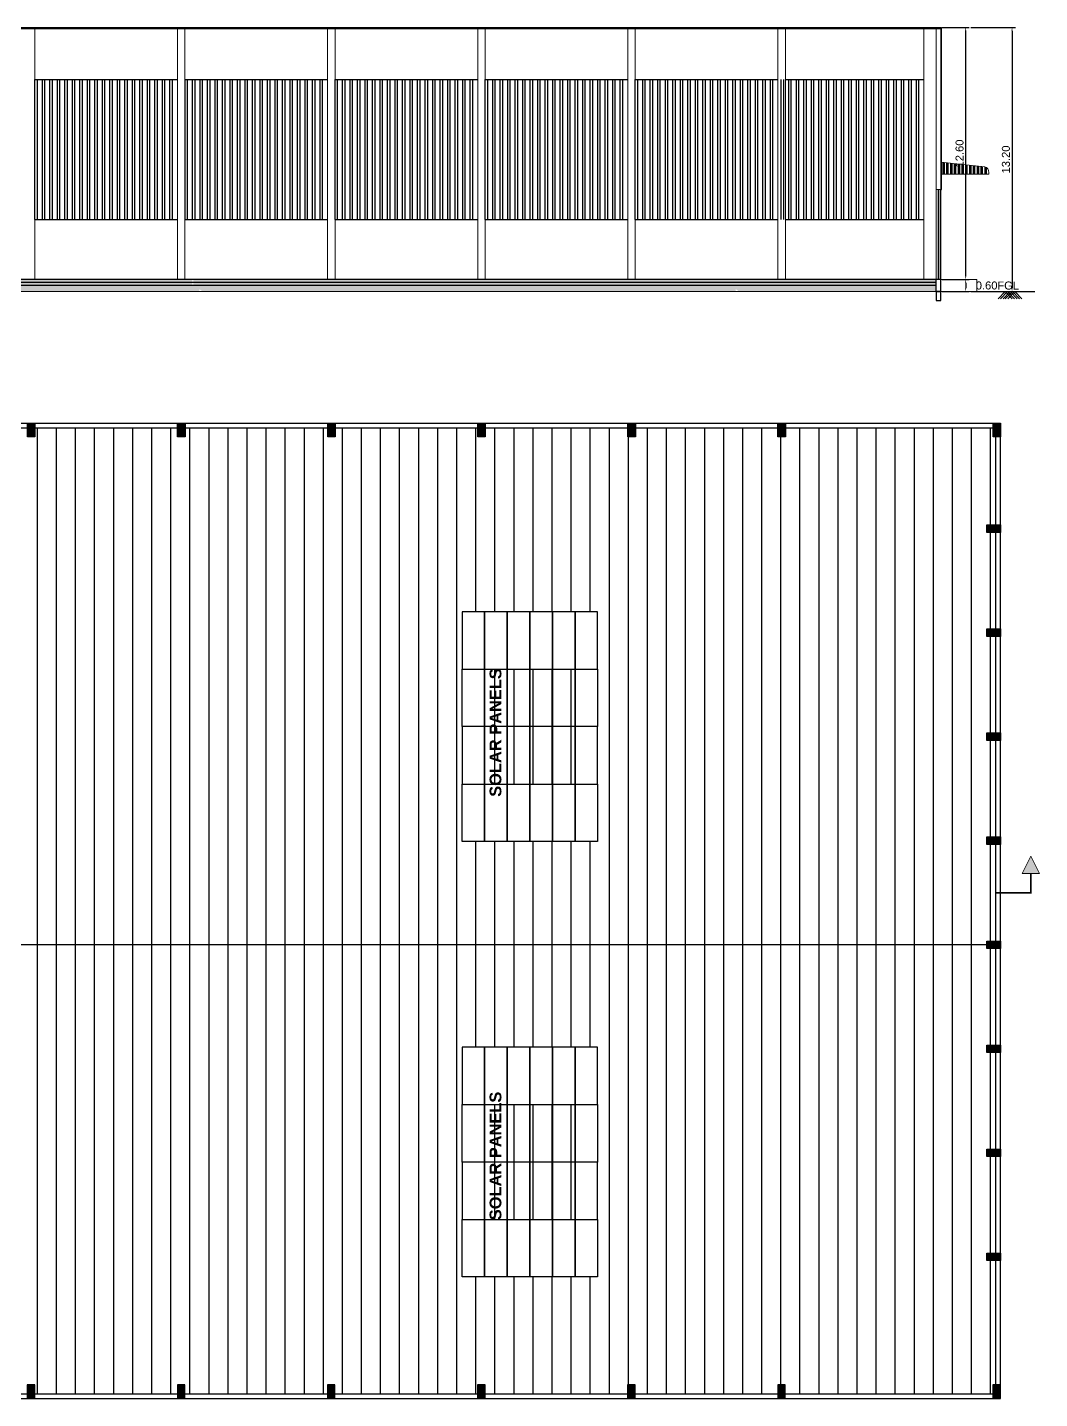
# Model space of a CAD drawing. Header units: metres. Extents: x 6804 to 7881, y 412 to 705.
# Drawn here: x 7428 to 7478.6, y 520.4 to 589 of the extents above; entities that cross this region are included whole.
import ezdxf

# ---------------------------------------------------------------- set-up
doc = ezdxf.new("R2010")
doc.units = ezdxf.units.M
doc.header["$LTSCALE"] = 5
doc.header["$PDSIZE"] = -1
doc.linetypes.add('CONTINOUS', pattern=[0])
doc.linetypes.add('HIDDEN', pattern=[0.375, 0.25, -0.125])
doc.layers.get('0').update_dxf_attribs({"color": 8, "linetype": 'CONTINUOUS'})
doc.layers.get('DEFPOINTS').update_dxf_attribs({"color": 8, "linetype": 'CONTINUOUS'})
for name, color, linetype in [('_CourtYard(OTS)', 8, 'CONTINUOUS'), ('BLK_1_FLR_0_REGULAR_ROOM_1', 4, 'CONTINUOUS'), ('BLK_1_HT_OF_BLDG', 5, 'CONTINUOUS'), ('BLK_1_PLINTH_HEIGHT', 7, 'CONTINUOUS'), ('col', 8, 'CONTINUOUS'), ('DIM', 8, 'CONTINUOUS'), ('HATCH', 8, 'CONTINUOUS'), ('JSC-C-Partion Wall', 8, 'CONTINUOUS'), ('JSC-H-Dimension', 8, 'CONTINUOUS'), ('Steel', 1, 'CONTINUOUS'), ('TEXT NOTES', 200, 'CONTINUOUS'), ('WAL', 1, 'CONTINUOUS'), ('WALL', 3, 'CONTINUOUS')]:
    doc.layers.add(name, color=color, linetype=linetype)
for name, color, linetype, lineweight in [('C_ARCH_TEXT', 7, 'CONTINUOUS', 5), ('JSC-F-Hatch', 8, 'CONTINUOUS', 13), ('SLAB', 10, 'CONTINUOUS', 20), ('THIN LINES', 117, 'CONTINUOUS', 5)]:
    doc.layers.add(name, color=color, linetype=linetype, lineweight=lineweight)
doc.styles.add('1', font='arial.ttf')
doc.styles.add('KK', font='arial.ttf')
doc.styles.add('TITLE', font='arialbd.ttf')
doc.dimstyles.get("Standard").update_dxf_attribs({"dimtxt": 0.4, "dimasz": 0.18, "dimexe": 0.18, "dimexo": 0.0625, "dimgap": 0.1, "dimtad": 1, "dimtoh": 1, "dimzin": 0, "dimdsep": 46, "dimtxsty": '1', "dimcen": 0.09, "dimadec": 0, "dimazin": 0, "dimtfac": 1, "dimtofl": 0, "dimtmove": 2, "dimatfit": 3, "dimfxl": 0, "dimtolj": 1, "dimtzin": 0, "dimarcsym": 0})

# ---------------------------------------------------------------- blocks, each defined once
blk = doc.blocks.new('MFC1')
at = {"color": 252}
for p, q in [((-24, 60), (-96, 60)), ((-60, 96), (-60, 24)), ((96, 60), (24, 60)), ((60, 96), (60, 24)), ((-24, -60), (-96, -60)), ((-60, -24), (-60, -96)), ((96, -60), (24, -60)), ((60, -24), (60, -96))]:
    blk.add_line(p, q, dxfattribs=at)
at = {"color": 1}
for p, q in [((-3, 0), (3, 0)), ((0, -6.2), (0, 6.2))]:
    blk.add_line(p, q, dxfattribs=at)
blk.add_lwpolyline([(-137.5, 175), (137.5, 175), (137.5, -175), (-137.5, -175)], close=True)
for centre in [(-60, 60), (60, 60), (-60, -60), (60, -60)]:
    blk.add_circle(centre, 18)
at = {"layer": 'Steel'}
for points in [[(-112.5, 150), (-112.5, 162), (112.5, 162), (112.5, 150), (-112.5, 150)], [(-112.5, 150), (-112.5, 162), (112.5, 162), (112.5, 150), (-112.5, 150)], [(-112.5, 150), (-112.5, 162), (112.5, 162), (112.5, 150), (-112.5, 150)], [(-112.5, 150), (-112.5, 162), (112.5, 162), (112.5, 150), (-112.5, 150)], [(-112.5, 150), (-112.5, 162), (112.5, 162), (112.5, 150), (-112.5, 150)], [(-112.5, 150), (-112.5, 162), (112.5, 162), (112.5, 150), (-112.5, 150)], [(-112.5, 150), (-112.5, 162), (112.5, 162), (112.5, 150), (-112.5, 150)], [(-112.5, 150), (-112.5, 162), (112.5, 162), (112.5, 150), (-112.5, 150)], [(-112.5, 150), (-112.5, 162), (112.5, 162), (112.5, 150), (-112.5, 150)], [(-112.5, 150), (-112.5, 162), (112.5, 162), (112.5, 150), (-112.5, 150)], [(-112.5, 150), (-112.5, 162), (112.5, 162), (112.5, 150), (-112.5, 150)], [(-112.5, 150), (-112.5, 162), (112.5, 162), (112.5, 150), (-112.5, 150)], [(-112.5, 150), (-112.5, 162), (112.5, 162), (112.5, 150), (-112.5, 150)], [(-112.5, 150), (-112.5, 162), (112.5, 162), (112.5, 150), (-112.5, 150)], [(-112.5, 150), (-112.5, 162), (112.5, 162), (112.5, 150), (-112.5, 150)], [(-112.5, 150), (-112.5, 162), (112.5, 162), (112.5, 150), (-112.5, 150)], [(-112.5, 150), (-112.5, 162), (112.5, 162), (112.5, 150), (-112.5, 150)], [(-112.5, 150), (-112.5, 162), (112.5, 162), (112.5, 150), (-112.5, 150)], [(-112.5, 150), (-112.5, 162), (112.5, 162), (112.5, 150), (-112.5, 150)], [(-112.5, 150), (-112.5, 162), (112.5, 162), (112.5, 150), (-112.5, 150)], [(-112.5, 150), (-112.5, 162), (112.5, 162), (112.5, 150), (-112.5, 150)], [(-112.5, 150), (-112.5, 162), (112.5, 162), (112.5, 150), (-112.5, 150)], [(-3, 150), (3, 150), (3, -150), (-3, -150), (-3, 150)], [(-3, 150), (3, 150), (3, -150), (-3, -150), (-3, 150)], [(-3, 150), (3, 150), (3, -150), (-3, -150), (-3, 150)], [(-3, 150), (3, 150), (3, -150), (-3, -150), (-3, 150)], [(-3, 150), (3, 150), (3, -150), (-3, -150), (-3, 150)], [(-3, 150), (3, 150), (3, -150), (-3, -150), (-3, 150)], [(-3, 150), (3, 150), (3, -150), (-3, -150), (-3, 150)], [(-3, 150), (3, 150), (3, -150), (-3, -150), (-3, 150)], [(-3, 150), (3, 150), (3, -150), (-3, -150), (-3, 150)], [(-3, 150), (3, 150), (3, -150), (-3, -150), (-3, 150)], [(-3, 150), (3, 150), (3, -150), (-3, -150), (-3, 150)], [(-3, 150), (3, 150), (3, -150), (-3, -150), (-3, 150)], [(-3, 150), (3, 150), (3, -150), (-3, -150), (-3, 150)], [(-3, 150), (3, 150), (3, -150), (-3, -150), (-3, 150)], [(-3, 150), (3, 150), (3, -150), (-3, -150), (-3, 150)], [(-3, 150), (3, 150), (3, -150), (-3, -150), (-3, 150)], [(-3, 150), (3, 150), (3, -150), (-3, -150), (-3, 150)], [(-3, 150), (3, 150), (3, -150), (-3, -150), (-3, 150)], [(-3, 150), (3, 150), (3, -150), (-3, -150), (-3, 150)], [(-3, 150), (3, 150), (3, -150), (-3, -150), (-3, 150)], [(-3, 150), (3, 150), (3, -150), (-3, -150), (-3, 150)], [(-3, 150), (3, 150), (3, -150), (-3, -150), (-3, 150)], [(-112.5, -150), (-112.5, -162), (112.5, -162), (112.5, -150), (-112.5, -150)], [(-112.5, -150), (-112.5, -162), (112.5, -162), (112.5, -150), (-112.5, -150)], [(-112.5, -150), (-112.5, -162), (112.5, -162), (112.5, -150), (-112.5, -150)], [(-112.5, -150), (-112.5, -162), (112.5, -162), (112.5, -150), (-112.5, -150)], [(-112.5, -150), (-112.5, -162), (112.5, -162), (112.5, -150), (-112.5, -150)], [(-112.5, -150), (-112.5, -162), (112.5, -162), (112.5, -150), (-112.5, -150)], [(-112.5, -150), (-112.5, -162), (112.5, -162), (112.5, -150), (-112.5, -150)], [(-112.5, -150), (-112.5, -162), (112.5, -162), (112.5, -150), (-112.5, -150)], [(-112.5, -150), (-112.5, -162), (112.5, -162), (112.5, -150), (-112.5, -150)], [(-112.5, -150), (-112.5, -162), (112.5, -162), (112.5, -150), (-112.5, -150)], [(-112.5, -150), (-112.5, -162), (112.5, -162), (112.5, -150), (-112.5, -150)], [(-112.5, -150), (-112.5, -162), (112.5, -162), (112.5, -150), (-112.5, -150)], [(-112.5, -150), (-112.5, -162), (112.5, -162), (112.5, -150), (-112.5, -150)], [(-112.5, -150), (-112.5, -162), (112.5, -162), (112.5, -150), (-112.5, -150)], [(-112.5, -150), (-112.5, -162), (112.5, -162), (112.5, -150), (-112.5, -150)], [(-112.5, -150), (-112.5, -162), (112.5, -162), (112.5, -150), (-112.5, -150)], [(-112.5, -150), (-112.5, -162), (112.5, -162), (112.5, -150), (-112.5, -150)], [(-112.5, -150), (-112.5, -162), (112.5, -162), (112.5, -150), (-112.5, -150)], [(-112.5, -150), (-112.5, -162), (112.5, -162), (112.5, -150), (-112.5, -150)], [(-112.5, -150), (-112.5, -162), (112.5, -162), (112.5, -150), (-112.5, -150)], [(-112.5, -150), (-112.5, -162), (112.5, -162), (112.5, -150), (-112.5, -150)], [(-112.5, -150), (-112.5, -162), (112.5, -162), (112.5, -150), (-112.5, -150)]]:
    blk.add_lwpolyline(points, dxfattribs=at)
blk = doc.blocks.new('wsdefsegr')
at = {"layer": 'HATCH'}
h = blk.add_hatch(color=256, dxfattribs=at)
h.dxf.hatch_style = 1
h.paths.add_polyline_path([(9068, -5301), (9443, -5301), (9443, -4621), (9068, -4621)])
at = {"layer": 'col', "color": 5}
blk.add_lwpolyline([(9068, -4621), (9443, -4621), (9443, -5301), (9068, -5301)], close=True, dxfattribs=at)
blk.add_blockref('MFC1', (9255, -5036))
blk = doc.blocks.new('viewA')
blk.add_hatch(color=256).paths.add_polyline_path([(5.5, 2.5), (5.5, -2.5), (10.5, 0)])
at = {"const_width": 0.5}
blk.add_lwpolyline([(5.5, 0), (0, 0), (0, -10)], dxfattribs=at)
blk.add_lwpolyline([(5.5, 2.5), (10.5, 0), (5.5, -2.5)], close=True)
blk = doc.blocks.new('*D109')
at = {"layer": 'BLK_1_PLINTH_HEIGHT', "color": 0, "lineweight": -2, "ltscale": 400}
for p, q in [((7473.753, 576.378), (7475.107, 576.378)), ((7473.753, 575.778), (7475.107, 575.778)), ((7474.927, 576.198), (7474.927, 575.958))]:
    blk.add_line(p, q, dxfattribs=at)
at = {"layer": 'BLK_1_PLINTH_HEIGHT', "color": 0, "ltscale": 400}
for points in [[(7474.897, 576.198), (7474.957, 576.198), (7474.927, 576.378)], [(7474.897, 575.958), (7474.957, 575.958), (7474.927, 575.778)]]:
    blk.add_solid(points, dxfattribs=at)
at = {"layer": 'DEFPOINTS', "color": 0, "ltscale": 400}
for p in [(7473.69, 576.378), (7473.69, 575.778), (7474.927, 575.778)]:
    blk.add_point(p, dxfattribs=at)
at = {"layer": 'BLK_1_PLINTH_HEIGHT', "color": 0, "ltscale": 400, "insert": (7475.974, 576.078), "char_height": 0.4, "attachment_point": 5, "style": '1'}
blk.add_mtext('\\A1;0.60', dxfattribs=at)
blk = doc.blocks.new('*D110')
at = {"layer": 'BLK_1_HT_OF_BLDG', "color": 0, "lineweight": -2}
for p, q in [((7475.192, 588.978), (7477.423, 588.978)), ((7477.243, 588.798), (7477.243, 575.958)), ((7475.187, 575.778), (7477.423, 575.778))]:
    blk.add_line(p, q, dxfattribs=at)
at = {"layer": 'BLK_1_HT_OF_BLDG', "color": 0}
for points in [[(7477.213, 588.798), (7477.273, 588.798), (7477.243, 588.978)], [(7477.213, 575.958), (7477.273, 575.958), (7477.243, 575.778)]]:
    blk.add_solid(points, dxfattribs=at)
at = {"layer": 'DEFPOINTS', "color": 0}
for p in [(7475.13, 588.978), (7475.125, 575.778), (7477.243, 575.778)]:
    blk.add_point(p, dxfattribs=at)
at = {"layer": 'BLK_1_HT_OF_BLDG', "color": 0, "insert": (7476.938, 582.378), "char_height": 0.4, "attachment_point": 5, "rotation": 90, "style": '1'}
blk.add_mtext('\\A1;13.20', dxfattribs=at)
blk = doc.blocks.new('A$C6A8C6AF3')
at = {"layer": 'JSC-H-Dimension', "linetype": 'ByBlock'}
for p, q in [((-131, -80), (-53, 0)), ((-105, -80), (-27, 0)), ((-78, -80), (0, 0)), ((24, -80), (-54, 0)), ((-50, -80), (28, 0)), ((53, -80), (-26, 0)), ((-23, -80), (55, 0)), ((78, -80), (0, 0)), ((107, -80), (28, 0)), ((134, -80), (55, 0))]:
    blk.add_line(p, q, dxfattribs=at)
blk = doc.blocks.new('*D111')
at = {"layer": 'BLK_1_FLR_0_REGULAR_ROOM_1', "color": 0, "lineweight": -2}
for p, q in [((7473.753, 588.978), (7475.107, 588.978)), ((7474.927, 576.558), (7474.927, 588.798)), ((7473.753, 576.378), (7475.107, 576.378))]:
    blk.add_line(p, q, dxfattribs=at)
at = {"layer": 'BLK_1_FLR_0_REGULAR_ROOM_1', "color": 0}
for points in [[(7474.897, 588.798), (7474.957, 588.798), (7474.927, 588.978)], [(7474.897, 576.558), (7474.957, 576.558), (7474.927, 576.378)]]:
    blk.add_solid(points, dxfattribs=at)
at = {"layer": 'DEFPOINTS', "color": 0}
for p in [(7473.69, 588.978), (7474.927, 588.978), (7473.69, 576.378)]:
    blk.add_point(p, dxfattribs=at)
at = {"layer": 'BLK_1_FLR_0_REGULAR_ROOM_1', "color": 0, "insert": (7474.623, 582.678), "char_height": 0.4, "attachment_point": 5, "rotation": 90, "style": '1'}
blk.add_mtext('\\A1;12.60', dxfattribs=at)

msp = doc.modelspace()

# ---------------------------------------------------------------- hatches: boundary and pattern name
at = {"layer": 'HATCH'}
h = msp.add_hatch(dxfattribs=at)
h.set_pattern_fill('ANSI32', color=256, angle=45)
h.set_pattern_definition([(90, (7405.92004, 579.37797), (-0.375, 0), []), (90, (7406.04504, 579.50297), (-0.375, 0), [])])
h.paths.add_polyline_path([(7428.42, 579.378), (7428.42, 586.378), (7435.545, 586.378), (7435.545, 579.378)])
h = msp.add_hatch(dxfattribs=at)
h.set_pattern_fill('ANSI32', color=256, angle=45)
h.set_pattern_definition([(90, (7413.42004, 579.37797), (-0.375, 0), []), (90, (7413.54504, 579.50297), (-0.375, 0), [])])
h.paths.add_polyline_path([(7435.92, 579.378), (7435.92, 586.378), (7443.045, 586.378), (7443.045, 579.378)])
h = msp.add_hatch(dxfattribs=at)
h.set_pattern_fill('ANSI32', color=256, angle=45)
h.set_pattern_definition([(90, (7420.92004, 579.37797), (-0.375, 0), []), (90, (7421.04504, 579.50297), (-0.375, 0), [])])
h.paths.add_polyline_path([(7443.42, 579.378), (7443.42, 586.378), (7450.545, 586.378), (7450.545, 579.378)])
h = msp.add_hatch(dxfattribs=at)
h.set_pattern_fill('ANSI32', color=256, angle=45)
h.set_pattern_definition([(90, (7428.42004, 579.37797), (-0.375, 0), []), (90, (7428.54504, 579.50297), (-0.375, 0), [])])
h.paths.add_polyline_path([(7450.92, 579.378), (7450.92, 586.378), (7458.045, 586.378), (7458.045, 579.378)])
h = msp.add_hatch(dxfattribs=at)
h.set_pattern_fill('ANSI32', color=256, angle=45)
h.set_pattern_definition([(90, (7435.92004, 579.37797), (-0.375, 0), []), (90, (7436.04504, 579.50297), (-0.375, 0), [])])
h.paths.add_polyline_path([(7458.42, 579.378), (7458.42, 586.378), (7465.545, 586.378), (7465.545, 579.378)])
h = msp.add_hatch(dxfattribs=at)
h.set_pattern_fill('ANSI32', color=256, angle=45)
h.set_pattern_definition([(90, (7443.2155, 579.37797), (-0.375, 0), []), (90, (7443.3405, 579.50297), (-0.375, 0), [])])
h.paths.add_polyline_path([(7465.715, 579.378), (7465.715, 586.378), (7472.84, 586.378), (7472.84, 579.378)])
h = msp.add_hatch(dxfattribs=at)
h.set_pattern_fill('ANSI32', color=256, scale=0.02, angle=45)
h.set_pattern_definition([(90, (5504.412, 3708.13706), (-0.1905, 1e-16), []), (90, (5504.4755, 3708.20056), (-0.1905, 1e-16), [])])
h.paths.add_polyline_path([(7475.501, 581.646), (7476.081, 581.646), (7476.081, 581.734, 0.318708), (7475.88, 582.017), (7473.696, 582.24), (7473.711, 581.646)])
at = {"layer": 'HATCH', "ltscale": 2}
h = msp.add_hatch(dxfattribs=at)
h.set_pattern_fill('AR-CONC', color=256, scale=0.008)
h.set_pattern_definition([(50, (704.5354, 578.3789), (1.45747735, -0.12751268), [0.1524, -1.6764]), (355, (704.5354, 578.3789), (-0.28194737, 1.52845476), [0.12192, -1.34112467]), (100.451445, (704.6568, 578.3682), (1.17552998, 1.40094202), [0.12952007, -1.42472196]), (46.1842, (704.5354, 578.7853), (2.16863233, -0.3363386), [0.2286, -2.5146]), (96.635558, (704.7161, 578.7572), (1.8992331, 1.979409), [0.1942802, -2.1370849]), (351.18415, (704.5354, 578.7853), (1.8992331, 1.979409), [0.1828797, -2.01167786]), (21, (704.7386, 578.6837), (1.21291513, -0.81812159), [0.1524, -1.6764]), (326, (704.7386, 578.6837), (0.49441623, 1.47350373), [0.12192, -1.34112]), (71.451445, (704.8397, 578.6155), (1.70733135, 0.65538215), [0.12952007, -1.4247195]), (37.5, (704.5354, 578.37887), (0.024708826, 0.67644031), [0, -1.324864, 0, -1.36144, 0, -1.3462]), (7.5, (704.5354, 578.3789), (0.5345573, 0.8014446), [0, -0.776224, 0, -1.294384, 0, -0.51308]), (327.5, (704.08226, 578.37887), (1.08472476, -0.04582995), [0, -0.508, 0, -1.58496, 0, -2.10312]), (317.5, (703.8791, 578.3789), (1.18503345, 0.20341193), [0, -0.6604, 0, -1.052576, 0, -1.49352])])
h.paths.add_polyline_path([(7436.292, 576.378), (7384.612, 576.378), (7384.612, 576.228), (7436.292, 576.228)])
h = msp.add_hatch(dxfattribs=at)
h.set_pattern_fill('AR-CONC', color=256, scale=0.008)
h.set_pattern_definition([(50, (756.2664, 578.3789), (1.45747735, -0.12751268), [0.1524, -1.6764]), (355, (756.2664, 578.3789), (-0.28194737, 1.52845476), [0.12192, -1.34112467]), (100.451445, (756.3879, 578.3682), (1.17552998, 1.40094202), [0.12952007, -1.42472196]), (46.1842, (756.2664, 578.7853), (2.16863233, -0.3363386), [0.2286, -2.5146]), (96.635558, (756.4471, 578.7572), (1.8992331, 1.979409), [0.1942802, -2.1370849]), (351.18415, (756.2664, 578.7853), (1.8992331, 1.979409), [0.1828797, -2.01167786]), (21, (756.4696, 578.6837), (1.21291513, -0.81812159), [0.1524, -1.6764]), (326, (756.4696, 578.6837), (0.49441623, 1.47350373), [0.12192, -1.34112]), (71.451445, (756.5707, 578.6155), (1.70733135, 0.65538215), [0.12952007, -1.4247195]), (37.5, (756.2664, 578.37887), (0.024708826, 0.67644031), [0, -1.324864, 0, -1.36144, 0, -1.3462]), (7.5, (756.2664, 578.3789), (0.5345573, 0.8014446), [0, -0.776224, 0, -1.294384, 0, -0.51308]), (327.5, (755.81327, 578.37887), (1.08472476, -0.04582995), [0, -0.508, 0, -1.58496, 0, -2.10312]), (317.5, (755.6101, 578.3789), (1.18503345, 0.20341193), [0, -0.6604, 0, -1.052576, 0, -1.49352])])
h.paths.add_polyline_path([(7473.46, 576.228), (7473.46, 576.378), (7436.343, 576.378), (7436.343, 576.228)])
at = {"layer": 'HATCH'}
h = msp.add_hatch(dxfattribs=at)
h.set_pattern_fill('EARTH', color=256, scale=0.03, angle=49)
h.set_pattern_definition([(49, (7410.12268, 575.77797), (-0.0187929, 0.2687514), [0.1905, -0.1905]), (49, (7410.06876, 575.82484), (-0.0187929, 0.2687514), [0.1905, -0.1905]), (49, (7410.01485, 575.8717), (-0.0187929, 0.2687514), [0.1905, -0.1905]), (139, (7410.0125, 575.9053), (-0.2687514, -0.0187929), [0.1905, -0.1905]), (139, (7410.05936, 575.95921), (-0.2687514, -0.0187929), [0.1905, -0.1905]), (139, (7410.10623, 576.01313), (-0.2687514, -0.0187929), [0.1905, -0.1905])])
h.paths.add_polyline_path([(7385.124, 575.778), (7411.756, 575.778), (7411.756, 575.896), (7411.929, 575.778), (7428.73, 575.778), (7428.73, 576.078), (7377.05, 576.078), (7377.05, 575.778), (7384.95, 575.778), (7384.95, 575.896)])
at = {"layer": 'HATCH', "ltscale": 2}
h = msp.add_hatch(dxfattribs=at)
h.set_pattern_fill('AR-CONC', color=256, scale=0.008)
h.set_pattern_definition([(50, (704.5354, 578.2289), (1.45747735, -0.12751268), [0.1524, -1.6764]), (355, (704.5354, 578.2289), (-0.28194737, 1.52845476), [0.12192, -1.34112467]), (100.451445, (704.6568, 578.2182), (1.17552998, 1.40094202), [0.12952007, -1.42472196]), (46.1842, (704.5354, 578.6353), (2.16863233, -0.3363386), [0.2286, -2.5146]), (96.635558, (704.7161, 578.6072), (1.8992331, 1.979409), [0.1942802, -2.1370849]), (351.18415, (704.5354, 578.6353), (1.8992331, 1.979409), [0.1828797, -2.01167786]), (21, (704.7386, 578.5337), (1.21291513, -0.81812159), [0.1524, -1.6764]), (326, (704.7386, 578.5337), (0.49441623, 1.47350373), [0.12192, -1.34112]), (71.451445, (704.8397, 578.4655), (1.70733135, 0.65538215), [0.12952007, -1.4247195]), (37.5, (704.5354, 578.22887), (0.024708826, 0.67644031), [0, -1.324864, 0, -1.36144, 0, -1.3462]), (7.5, (704.5354, 578.2289), (0.5345573, 0.8014446), [0, -0.776224, 0, -1.294384, 0, -0.51308]), (327.5, (704.08226, 578.22887), (1.08472476, -0.04582995), [0, -0.508, 0, -1.58496, 0, -2.10312]), (317.5, (703.8791, 578.2289), (1.18503345, 0.20341193), [0, -0.6604, 0, -1.052576, 0, -1.49352])])
h.paths.add_polyline_path([(7436.292, 576.228), (7384.612, 576.228), (7384.612, 576.078), (7436.292, 576.078)])
at = {"layer": 'HATCH'}
h = msp.add_hatch(dxfattribs=at)
h.set_pattern_fill('EARTH', color=256, scale=0.03, angle=49)
h.set_pattern_definition([(49, (7461.80335, 575.77797), (-0.0187929, 0.2687514), [0.1905, -0.1905]), (49, (7461.74944, 575.82484), (-0.0187929, 0.2687514), [0.1905, -0.1905]), (49, (7461.69552, 575.8717), (-0.0187929, 0.2687514), [0.1905, -0.1905]), (139, (7461.69317, 575.9053), (-0.2687514, -0.0187929), [0.1905, -0.1905]), (139, (7461.74004, 575.95921), (-0.2687514, -0.0187929), [0.1905, -0.1905]), (139, (7461.7869, 576.01313), (-0.2687514, -0.0187929), [0.1905, -0.1905])])
h.paths.add_polyline_path([(7436.804, 575.778), (7463.437, 575.778), (7463.437, 575.896), (7463.61, 575.778), (7473.46, 575.778), (7473.46, 576.078), (7428.731, 576.078), (7428.731, 575.778), (7436.631, 575.778), (7436.631, 575.896)])
at = {"layer": 'HATCH', "ltscale": 2}
h = msp.add_hatch(dxfattribs=at)
h.set_pattern_fill('AR-CONC', color=256, scale=0.008)
h.set_pattern_definition([(50, (756.2664, 578.2289), (1.45747735, -0.12751268), [0.1524, -1.6764]), (355, (756.2664, 578.2289), (-0.28194737, 1.52845476), [0.12192, -1.34112467]), (100.451445, (756.3879, 578.2182), (1.17552998, 1.40094202), [0.12952007, -1.42472196]), (46.1842, (756.2664, 578.6353), (2.16863233, -0.3363386), [0.2286, -2.5146]), (96.635558, (756.4471, 578.6072), (1.8992331, 1.979409), [0.1942802, -2.1370849]), (351.18415, (756.2664, 578.6353), (1.8992331, 1.979409), [0.1828797, -2.01167786]), (21, (756.4696, 578.5337), (1.21291513, -0.81812159), [0.1524, -1.6764]), (326, (756.4696, 578.5337), (0.49441623, 1.47350373), [0.12192, -1.34112]), (71.451445, (756.5707, 578.4655), (1.70733135, 0.65538215), [0.12952007, -1.4247195]), (37.5, (756.2664, 578.22887), (0.024708826, 0.67644031), [0, -1.324864, 0, -1.36144, 0, -1.3462]), (7.5, (756.2664, 578.2289), (0.5345573, 0.8014446), [0, -0.776224, 0, -1.294384, 0, -0.51308]), (327.5, (755.81327, 578.22887), (1.08472476, -0.04582995), [0, -0.508, 0, -1.58496, 0, -2.10312]), (317.5, (755.6101, 578.2289), (1.18503345, 0.20341193), [0, -0.6604, 0, -1.052576, 0, -1.49352])])
h.paths.add_polyline_path([(7473.46, 576.078), (7473.46, 576.228), (7436.343, 576.228), (7436.343, 576.078)])
at = {"layer": 'HATCH', "linetype": 'CONTINOUS', "ltscale": 2}
h = msp.add_hatch(dxfattribs=at)
h.set_pattern_fill('LINE', color=256, scale=0.3, angle=90, style=0)
h.paths.add_polyline_path([(7353.049, 568.518), (7353.049, 568.968), (7345.924, 568.968), (7345.924, 568.518), (7345.549, 568.518), (7345.549, 568.968), (7338.424, 568.968), (7338.424, 568.518), (7338.049, 568.518), (7338.049, 568.968), (7330.924, 568.968), (7330.924, 568.518), (7330.549, 568.518), (7330.549, 568.968), (7323.424, 568.968), (7323.424, 568.518), (7323.049, 568.518), (7323.049, 568.968), (7316.96, 568.968), (7315.924, 568.968), (7315.924, 568.518), (7315.549, 568.518), (7315.549, 568.968), (7308.424, 568.968), (7308.424, 568.518), (7308.049, 568.518), (7308.049, 568.968), (7300.924, 568.968), (7300.924, 568.518), (7300.549, 568.518), (7300.549, 568.968), (7293.424, 568.968), (7293.424, 568.518), (7293.049, 568.518), (7293.049, 568.968), (7285.426, 568.968), (7285.426, 568.518), (7285.354, 568.518), (7285.354, 543.468), (7285.415, 543.468), (7285.415, 543.15), (7475.987, 543.15), (7475.987, 543.317), (7476.437, 543.317), (7476.437, 548.142), (7475.987, 548.142), (7475.987, 548.517), (7476.437, 548.517), (7476.437, 553.342), (7475.987, 553.342), (7475.987, 553.717), (7476.437, 553.717), (7476.437, 558.265), (7476.437, 558.542), (7475.987, 558.542), (7475.987, 558.917), (7476.437, 558.917), (7476.437, 563.742), (7475.987, 563.742), (7475.987, 564.117), (7476.437, 564.117), (7476.437, 568.517), (7476.299, 568.517), (7476.299, 568.967), (7465.924, 568.967), (7465.924, 568.518), (7465.549, 568.518), (7465.549, 568.967), (7458.424, 568.968), (7458.424, 568.518), (7458.049, 568.518), (7458.049, 568.968), (7450.924, 568.968), (7450.924, 568.518), (7450.549, 568.518), (7450.549, 568.968), (7443.424, 568.968), (7443.424, 568.518), (7443.049, 568.518), (7443.049, 568.968), (7436.96, 568.968), (7435.924, 568.968), (7435.924, 568.518), (7435.549, 568.518), (7435.549, 568.968), (7428.424, 568.968), (7428.424, 568.518), (7428.049, 568.518), (7428.049, 568.968), (7420.924, 568.968), (7420.924, 568.518), (7420.549, 568.518), (7420.549, 568.968), (7413.424, 568.968), (7413.424, 568.518), (7413.049, 568.518), (7413.049, 568.968), (7405.924, 568.968), (7405.924, 568.518), (7405.549, 568.518), (7405.549, 568.968), (7398.424, 568.968), (7398.424, 568.518), (7398.049, 568.518), (7398.049, 568.968), (7390.924, 568.968), (7390.924, 568.518), (7390.549, 568.518), (7390.549, 568.968), (7383.424, 568.968), (7383.424, 568.518), (7383.049, 568.518), (7383.049, 568.968), (7376.96, 568.968), (7375.924, 568.968), (7375.924, 568.518), (7375.549, 568.518), (7375.549, 568.968), (7368.424, 568.968), (7368.424, 568.518), (7368.049, 568.518), (7368.049, 568.968), (7360.924, 568.968), (7360.924, 568.518), (7360.549, 568.518), (7360.549, 568.968), (7353.424, 568.968), (7353.424, 568.518)])
h.paths.add_polyline_path([(7359.762, 559.773), (7360.891, 559.773), (7362.02, 559.773), (7363.149, 559.773), (7364.278, 559.773), (7365.407, 559.773), (7366.536, 559.773), (7366.536, 556.903), (7366.536, 554.033), (7366.536, 551.162), (7366.536, 548.292), (7365.407, 548.292), (7364.278, 548.292), (7363.149, 548.292), (7362.02, 548.292), (7360.891, 548.292), (7359.762, 548.292), (7359.762, 551.162), (7359.762, 554.033), (7359.762, 556.903)], flags=16)
h.paths.add_polyline_path([(7360.891, 556.903), (7362.02, 556.903), (7363.149, 556.903), (7364.278, 556.903), (7365.407, 556.903), (7365.407, 554.033), (7365.407, 551.162), (7364.278, 551.162), (7363.149, 551.162), (7362.02, 551.162), (7360.891, 551.162), (7360.891, 554.033)], flags=0)
h.paths.add_polyline_path([(7336.536, 559.773), (7336.536, 556.903), (7336.536, 554.033), (7336.536, 551.162), (7336.536, 548.292), (7335.407, 548.292), (7334.278, 548.292), (7333.149, 548.292), (7332.02, 548.292), (7330.891, 548.292), (7329.762, 548.292), (7329.762, 551.162), (7329.762, 554.033), (7329.762, 556.903), (7329.762, 559.773), (7330.891, 559.773), (7332.02, 559.773), (7333.149, 559.773), (7334.278, 559.773), (7335.407, 559.773)], flags=16)
h.paths.add_polyline_path([(7335.407, 556.903), (7335.407, 554.033), (7335.407, 551.162), (7334.278, 551.162), (7333.149, 551.162), (7332.02, 551.162), (7330.891, 551.162), (7330.891, 554.033), (7330.891, 556.903), (7332.02, 556.903), (7333.149, 556.903), (7334.278, 556.903)], flags=0)
h.paths.add_polyline_path([(7389.762, 559.773), (7390.891, 559.773), (7392.02, 559.773), (7393.149, 559.773), (7394.278, 559.773), (7395.407, 559.773), (7396.536, 559.773), (7396.536, 556.903), (7396.536, 554.033), (7396.536, 551.162), (7396.536, 548.292), (7395.407, 548.292), (7394.278, 548.292), (7393.149, 548.292), (7392.02, 548.292), (7390.891, 548.292), (7389.762, 548.292), (7389.762, 551.162), (7389.762, 554.033), (7389.762, 556.903)], flags=16)
h.paths.add_polyline_path([(7390.891, 556.903), (7392.02, 556.903), (7393.149, 556.903), (7394.278, 556.903), (7395.407, 556.903), (7395.407, 554.033), (7395.407, 551.162), (7394.278, 551.162), (7393.149, 551.162), (7392.02, 551.162), (7390.891, 551.162), (7390.891, 554.033)], flags=0)
h.paths.add_polyline_path([(7306.536, 559.773), (7306.536, 556.903), (7306.536, 554.033), (7306.536, 551.162), (7306.536, 548.292), (7305.407, 548.292), (7304.278, 548.292), (7303.149, 548.292), (7302.02, 548.292), (7300.891, 548.292), (7299.762, 548.292), (7299.762, 551.162), (7299.762, 554.033), (7299.762, 556.903), (7299.762, 559.773), (7300.891, 559.773), (7302.02, 559.773), (7303.149, 559.773), (7304.278, 559.773), (7305.407, 559.773)], flags=16)
h.paths.add_polyline_path([(7305.407, 556.903), (7305.407, 554.033), (7305.407, 551.162), (7304.278, 551.162), (7303.149, 551.162), (7302.02, 551.162), (7300.891, 551.162), (7300.891, 554.033), (7300.891, 556.903), (7302.02, 556.903), (7303.149, 556.903), (7304.278, 556.903)], flags=0)
h.paths.add_polyline_path([(7419.762, 559.773), (7420.891, 559.773), (7422.02, 559.773), (7423.149, 559.773), (7424.278, 559.773), (7425.407, 559.773), (7426.536, 559.773), (7426.536, 556.903), (7426.536, 554.033), (7426.536, 551.162), (7426.536, 548.292), (7425.407, 548.292), (7424.278, 548.292), (7423.149, 548.292), (7422.02, 548.292), (7420.891, 548.292), (7419.762, 548.292), (7419.762, 551.162), (7419.762, 554.033), (7419.762, 556.903)], flags=16)
h.paths.add_polyline_path([(7420.891, 556.903), (7422.02, 556.903), (7423.149, 556.903), (7424.278, 556.903), (7425.407, 556.903), (7425.407, 554.033), (7425.407, 551.162), (7424.278, 551.162), (7423.149, 551.162), (7422.02, 551.162), (7420.891, 551.162), (7420.891, 554.033)], flags=0)
h.paths.add_polyline_path([(7449.762, 559.773), (7450.891, 559.773), (7452.02, 559.773), (7453.149, 559.773), (7454.278, 559.773), (7455.407, 559.773), (7456.536, 559.773), (7456.536, 556.903), (7456.536, 554.033), (7456.536, 551.162), (7456.536, 548.292), (7455.407, 548.292), (7454.278, 548.292), (7453.149, 548.292), (7452.02, 548.292), (7450.891, 548.292), (7449.762, 548.292), (7449.762, 551.162), (7449.762, 554.033), (7449.762, 556.903)], flags=16)
h.paths.add_polyline_path([(7450.891, 556.903), (7452.02, 556.903), (7453.149, 556.903), (7454.278, 556.903), (7455.407, 556.903), (7455.407, 554.033), (7455.407, 551.162), (7454.278, 551.162), (7453.149, 551.162), (7452.02, 551.162), (7450.891, 551.162), (7450.891, 554.033)], flags=0)
h.paths.add_polyline_path([(7285.415, 543.15), (7285.415, 542.788), (7285.354, 542.788), (7285.354, 521.127), (7285.565, 521.127), (7285.565, 520.677), (7293.038, 520.677), (7293.038, 521.127), (7293.413, 521.127), (7293.413, 520.677), (7300.538, 520.677), (7300.538, 521.127), (7300.913, 521.127), (7300.913, 520.677), (7308.038, 520.677), (7308.038, 521.127), (7308.413, 521.127), (7308.413, 520.677), (7315.538, 520.677), (7315.538, 521.127), (7315.913, 521.127), (7315.913, 520.677), (7316.96, 520.677), (7323.038, 520.677), (7323.038, 521.127), (7323.413, 521.127), (7323.413, 520.677), (7330.538, 520.677), (7330.538, 521.127), (7330.913, 521.127), (7330.913, 520.677), (7338.038, 520.677), (7338.038, 521.127), (7338.413, 521.127), (7338.413, 520.677), (7345.538, 520.677), (7345.538, 521.127), (7345.913, 521.127), (7345.913, 520.677), (7353.038, 520.677), (7353.038, 521.127), (7353.413, 521.127), (7353.413, 520.677), (7360.538, 520.677), (7360.538, 521.127), (7360.913, 521.127), (7360.913, 520.677), (7368.038, 520.677), (7368.038, 521.127), (7368.413, 521.127), (7368.413, 520.677), (7369.46, 520.677), (7375.538, 520.677), (7375.538, 521.127), (7375.913, 521.127), (7375.913, 520.677), (7383.038, 520.677), (7383.038, 521.127), (7383.413, 521.127), (7383.413, 520.677), (7390.538, 520.677), (7390.538, 521.127), (7390.913, 521.127), (7390.913, 520.677), (7398.038, 520.677), (7398.038, 521.127), (7398.413, 521.127), (7398.413, 520.677), (7405.538, 520.677), (7405.538, 521.127), (7405.913, 521.127), (7405.913, 520.677), (7413.038, 520.677), (7413.038, 521.127), (7413.413, 521.127), (7413.413, 520.677), (7420.538, 520.677), (7420.538, 521.127), (7420.913, 521.127), (7420.913, 520.677), (7428.038, 520.677), (7428.038, 521.127), (7428.413, 521.127), (7428.413, 520.677), (7429.46, 520.677), (7435.538, 520.677), (7435.538, 521.127), (7435.913, 521.127), (7435.913, 520.677), (7443.038, 520.677), (7443.038, 521.127), (7443.413, 521.127), (7443.413, 520.677), (7450.538, 520.678), (7450.538, 521.127), (7450.913, 521.127), (7450.913, 520.678), (7458.038, 520.678), (7458.038, 521.127), (7458.413, 521.127), (7458.413, 520.678), (7465.538, 520.678), (7465.538, 521.127), (7465.913, 521.127), (7465.913, 520.678), (7476.292, 520.678), (7476.292, 521.128), (7476.437, 521.128), (7476.437, 527.342), (7475.987, 527.342), (7475.987, 527.717), (7476.437, 527.717), (7476.437, 532.106), (7476.437, 532.542), (7475.987, 532.542), (7475.987, 532.917), (7476.437, 532.917), (7476.437, 537.742), (7475.987, 537.742), (7475.987, 538.117), (7476.437, 538.117), (7476.437, 542.942), (7475.987, 542.942), (7475.987, 543.15)])
h.paths.add_polyline_path([(7359.762, 535.138), (7359.762, 538.008), (7360.891, 538.008), (7362.02, 538.008), (7363.149, 538.008), (7364.278, 538.008), (7365.407, 538.008), (7366.536, 538.008), (7366.536, 535.138), (7366.536, 532.268), (7366.536, 529.397), (7366.536, 526.527), (7365.407, 526.527), (7364.278, 526.527), (7363.149, 526.527), (7362.02, 526.527), (7360.891, 526.527), (7359.762, 526.527), (7359.762, 529.397), (7359.762, 532.268)], flags=16)
h.paths.add_polyline_path([(7360.891, 535.138), (7362.02, 535.138), (7363.149, 535.138), (7364.278, 535.138), (7365.407, 535.138), (7365.407, 532.268), (7365.407, 529.397), (7364.278, 529.397), (7363.149, 529.397), (7362.02, 529.397), (7360.891, 529.397), (7360.891, 532.268)], flags=0)
h.paths.add_polyline_path([(7336.536, 532.268), (7336.536, 529.397), (7336.536, 526.527), (7335.407, 526.527), (7334.278, 526.527), (7333.149, 526.527), (7332.02, 526.527), (7330.891, 526.527), (7329.762, 526.527), (7329.762, 529.397), (7329.762, 532.268), (7329.762, 535.138), (7329.762, 538.008), (7330.891, 538.008), (7332.02, 538.008), (7333.149, 538.008), (7334.278, 538.008), (7335.407, 538.008), (7336.536, 538.008), (7336.536, 535.138)], flags=16)
h.paths.add_polyline_path([(7335.407, 532.268), (7335.407, 529.397), (7334.278, 529.397), (7333.149, 529.397), (7332.02, 529.397), (7330.891, 529.397), (7330.891, 532.268), (7330.891, 535.138), (7332.02, 535.138), (7333.149, 535.138), (7334.278, 535.138), (7335.407, 535.138)], flags=0)
h.paths.add_polyline_path([(7389.762, 535.138), (7389.762, 538.008), (7390.891, 538.008), (7392.02, 538.008), (7393.149, 538.008), (7394.278, 538.008), (7395.407, 538.008), (7396.536, 538.008), (7396.536, 535.138), (7396.536, 532.268), (7396.536, 529.397), (7396.536, 526.527), (7395.407, 526.527), (7394.278, 526.527), (7393.149, 526.527), (7392.02, 526.527), (7390.891, 526.527), (7389.762, 526.527), (7389.762, 529.397), (7389.762, 532.268)], flags=16)
h.paths.add_polyline_path([(7390.891, 535.138), (7392.02, 535.138), (7393.149, 535.138), (7394.278, 535.138), (7395.407, 535.138), (7395.407, 532.268), (7395.407, 529.397), (7394.278, 529.397), (7393.149, 529.397), (7392.02, 529.397), (7390.891, 529.397), (7390.891, 532.268)], flags=0)
h.paths.add_polyline_path([(7306.536, 532.268), (7306.536, 529.397), (7306.536, 526.527), (7305.407, 526.527), (7304.278, 526.527), (7303.149, 526.527), (7302.02, 526.527), (7300.891, 526.527), (7299.762, 526.527), (7299.762, 529.397), (7299.762, 532.268), (7299.762, 535.138), (7299.762, 538.008), (7300.891, 538.008), (7302.02, 538.008), (7303.149, 538.008), (7304.278, 538.008), (7305.407, 538.008), (7306.536, 538.008), (7306.536, 535.138)], flags=16)
h.paths.add_polyline_path([(7305.407, 532.268), (7305.407, 529.397), (7304.278, 529.397), (7303.149, 529.397), (7302.02, 529.397), (7300.891, 529.397), (7300.891, 532.268), (7300.891, 535.138), (7302.02, 535.138), (7303.149, 535.138), (7304.278, 535.138), (7305.407, 535.138)], flags=0)
h.paths.add_polyline_path([(7419.762, 535.138), (7419.762, 538.008), (7420.891, 538.008), (7422.02, 538.008), (7423.149, 538.008), (7424.278, 538.008), (7425.407, 538.008), (7426.536, 538.008), (7426.536, 535.138), (7426.536, 532.268), (7426.536, 529.397), (7426.536, 526.527), (7425.407, 526.527), (7424.278, 526.527), (7423.149, 526.527), (7422.02, 526.527), (7420.891, 526.527), (7419.762, 526.527), (7419.762, 529.397), (7419.762, 532.268)], flags=16)
h.paths.add_polyline_path([(7420.891, 535.138), (7422.02, 535.138), (7423.149, 535.138), (7424.278, 535.138), (7425.407, 535.138), (7425.407, 532.268), (7425.407, 529.397), (7424.278, 529.397), (7423.149, 529.397), (7422.02, 529.397), (7420.891, 529.397), (7420.891, 532.268)], flags=0)
h.paths.add_polyline_path([(7449.762, 535.138), (7449.762, 538.008), (7450.891, 538.008), (7452.02, 538.008), (7453.149, 538.008), (7454.278, 538.008), (7455.407, 538.008), (7456.536, 538.008), (7456.536, 535.138), (7456.536, 532.268), (7456.536, 529.397), (7456.536, 526.527), (7455.407, 526.527), (7454.278, 526.527), (7453.149, 526.527), (7452.02, 526.527), (7450.891, 526.527), (7449.762, 526.527), (7449.762, 529.397), (7449.762, 532.268)], flags=16)
h.paths.add_polyline_path([(7450.891, 535.138), (7452.02, 535.138), (7453.149, 535.138), (7454.278, 535.138), (7455.407, 535.138), (7455.407, 532.268), (7455.407, 529.397), (7454.278, 529.397), (7453.149, 529.397), (7452.02, 529.397), (7450.891, 529.397), (7450.891, 532.268)], flags=0)
h.paths.add_polyline_path([(7451.89, 550.373), (7451.89, 557.101), (7450.979, 557.101), (7450.979, 550.373)], flags=8)
h.paths.add_polyline_path([(7421.89, 550.373), (7421.89, 557.101), (7420.979, 557.101), (7420.979, 550.373)], flags=8)
h.paths.add_polyline_path([(7391.89, 550.373), (7391.89, 557.101), (7390.979, 557.101), (7390.979, 550.373)], flags=8)
h.paths.add_polyline_path([(7361.89, 550.373), (7361.89, 557.101), (7360.979, 557.101), (7360.979, 550.373)], flags=8)
h.paths.add_polyline_path([(7331.89, 550.373), (7331.89, 557.101), (7330.979, 557.101), (7330.979, 550.373)], flags=8)
h.paths.add_polyline_path([(7301.89, 550.373), (7301.89, 557.101), (7300.979, 557.101), (7300.979, 550.373)], flags=8)
h.paths.add_polyline_path([(7451.89, 529.21), (7451.89, 535.938), (7450.979, 535.938), (7450.979, 529.21)], flags=8)
h.paths.add_polyline_path([(7421.89, 529.21), (7421.89, 535.938), (7420.979, 535.938), (7420.979, 529.21)], flags=8)
h.paths.add_polyline_path([(7391.89, 529.21), (7391.89, 535.938), (7390.979, 535.938), (7390.979, 529.21)], flags=8)
h.paths.add_polyline_path([(7361.89, 529.21), (7361.89, 535.938), (7360.979, 535.938), (7360.979, 529.21)], flags=8)
h.paths.add_polyline_path([(7331.89, 529.21), (7331.89, 535.938), (7330.979, 535.938), (7330.979, 529.21)], flags=8)
h.paths.add_polyline_path([(7301.89, 529.21), (7301.89, 535.938), (7300.979, 535.938), (7300.979, 529.21)], flags=8)

# ---------------------------------------------------------------- linework, layer by layer
at = {"layer": '_CourtYard(OTS)', "color": 8}
for points in [[(7450.891, 559.773), (7449.762, 559.773), (7449.762, 556.903), (7450.891, 556.903)], [(7452.02, 559.773), (7450.891, 559.773), (7450.891, 556.903), (7452.02, 556.903)], [(7453.149, 559.773), (7452.02, 559.773), (7452.02, 556.903), (7453.149, 556.903)], [(7454.278, 559.773), (7453.149, 559.773), (7453.149, 556.903), (7454.278, 556.903)], [(7455.407, 559.773), (7454.278, 559.773), (7454.278, 556.903), (7455.407, 556.903)], [(7456.536, 559.773), (7455.407, 559.773), (7455.407, 556.903), (7456.536, 556.903)], [(7450.891, 554.033), (7449.762, 554.033), (7449.762, 556.903), (7450.891, 556.903)], [(7452.02, 554.033), (7450.891, 554.033), (7450.891, 556.903), (7452.02, 556.903)], [(7453.149, 554.033), (7452.02, 554.033), (7452.02, 556.903), (7453.149, 556.903)], [(7454.278, 554.033), (7453.149, 554.033), (7453.149, 556.903), (7454.278, 556.903)], [(7455.407, 554.033), (7454.278, 554.033), (7454.278, 556.903), (7455.407, 556.903)], [(7456.536, 554.033), (7455.407, 554.033), (7455.407, 556.903), (7456.536, 556.903)], [(7450.891, 554.033), (7449.762, 554.033), (7449.762, 551.162), (7450.891, 551.162)], [(7452.02, 554.033), (7450.891, 554.033), (7450.891, 551.162), (7452.02, 551.162)], [(7453.149, 554.033), (7452.02, 554.033), (7452.02, 551.162), (7453.149, 551.162)], [(7454.278, 554.033), (7453.149, 554.033), (7453.149, 551.162), (7454.278, 551.162)], [(7455.407, 554.033), (7454.278, 554.033), (7454.278, 551.162), (7455.407, 551.162)], [(7456.536, 554.033), (7455.407, 554.033), (7455.407, 551.162), (7456.536, 551.162)], [(7450.891, 548.292), (7449.762, 548.292), (7449.762, 551.162), (7450.891, 551.162)], [(7452.02, 548.292), (7450.891, 548.292), (7450.891, 551.162), (7452.02, 551.162)], [(7453.149, 548.292), (7452.02, 548.292), (7452.02, 551.162), (7453.149, 551.162)], [(7454.278, 548.292), (7453.149, 548.292), (7453.149, 551.162), (7454.278, 551.162)], [(7455.407, 548.292), (7454.278, 548.292), (7454.278, 551.162), (7455.407, 551.162)], [(7456.536, 548.292), (7455.407, 548.292), (7455.407, 551.162), (7456.536, 551.162)], [(7450.891, 538.008), (7449.762, 538.008), (7449.762, 535.138), (7450.891, 535.138)], [(7452.02, 538.008), (7450.891, 538.008), (7450.891, 535.138), (7452.02, 535.138)], [(7453.149, 538.008), (7452.02, 538.008), (7452.02, 535.138), (7453.149, 535.138)], [(7454.278, 538.008), (7453.149, 538.008), (7453.149, 535.138), (7454.278, 535.138)], [(7455.407, 538.008), (7454.278, 538.008), (7454.278, 535.138), (7455.407, 535.138)], [(7456.536, 538.008), (7455.407, 538.008), (7455.407, 535.138), (7456.536, 535.138)], [(7450.891, 532.268), (7449.762, 532.268), (7449.762, 535.138), (7450.891, 535.138)], [(7452.02, 532.268), (7450.891, 532.268), (7450.891, 535.138), (7452.02, 535.138)], [(7453.149, 532.268), (7452.02, 532.268), (7452.02, 535.138), (7453.149, 535.138)], [(7454.278, 532.268), (7453.149, 532.268), (7453.149, 535.138), (7454.278, 535.138)], [(7455.407, 532.268), (7454.278, 532.268), (7454.278, 535.138), (7455.407, 535.138)], [(7456.536, 532.268), (7455.407, 532.268), (7455.407, 535.138), (7456.536, 535.138)], [(7450.891, 532.268), (7449.762, 532.268), (7449.762, 529.397), (7450.891, 529.397)], [(7452.02, 532.268), (7450.891, 532.268), (7450.891, 529.397), (7452.02, 529.397)], [(7453.149, 532.268), (7452.02, 532.268), (7452.02, 529.397), (7453.149, 529.397)], [(7454.278, 532.268), (7453.149, 532.268), (7453.149, 529.397), (7454.278, 529.397)], [(7455.407, 532.268), (7454.278, 532.268), (7454.278, 529.397), (7455.407, 529.397)], [(7456.536, 532.268), (7455.407, 532.268), (7455.407, 529.397), (7456.536, 529.397)], [(7450.891, 526.527), (7449.762, 526.527), (7449.762, 529.397), (7450.891, 529.397)], [(7452.02, 526.527), (7450.891, 526.527), (7450.891, 529.397), (7452.02, 529.397)], [(7453.149, 526.527), (7452.02, 526.527), (7452.02, 529.397), (7453.149, 529.397)], [(7454.278, 526.527), (7453.149, 526.527), (7453.149, 529.397), (7454.278, 529.397)], [(7455.407, 526.527), (7454.278, 526.527), (7454.278, 529.397), (7455.407, 529.397)], [(7456.536, 526.527), (7455.407, 526.527), (7455.407, 529.397), (7456.536, 529.397)]]:
    msp.add_lwpolyline(points, close=True, dxfattribs=at)
at = {"layer": 'DIM'}
for p, q in [((7285.349, 588.978), (7473.711, 588.978)), ((7285.349, 588.928), (7473.696, 588.928)), ((7473.696, 580.878), (7473.696, 588.978)), ((7473.711, 580.92), (7473.711, 588.978))]:
    msp.add_line(p, q, dxfattribs=at)
at = {"layer": 'DIM', "ltscale": 10}
for p, q in [((7473.563, 576.378), (7473.563, 580.878)), ((7473.587, 576.378), (7473.587, 580.878)), ((7473.69, 576.378), (7473.69, 580.878)), ((7473.696, 580.878), (7473.711, 580.878))]:
    msp.add_line(p, q, dxfattribs=at)
at = {"layer": 'DIM', "ltscale": 15}
msp.add_line((7473.711, 580.878), (7473.711, 580.92), dxfattribs=at)
at = {"layer": 'JSC-C-Partion Wall', "linetype": 'HIDDEN'}
msp.add_line((7475.486, 575.778), (7478.381, 575.778), dxfattribs=at)
at = {"layer": 'SLAB'}
for p, q in [((7428.42, 576.378), (7428.42, 588.928)), ((7435.545, 576.378), (7435.545, 588.928)), ((7435.92, 576.378), (7435.92, 588.928)), ((7443.045, 576.378), (7443.045, 588.928)), ((7443.42, 576.378), (7443.42, 588.928)), ((7450.545, 576.378), (7450.545, 588.928)), ((7450.92, 576.378), (7450.92, 588.928)), ((7458.045, 576.378), (7458.045, 588.928)), ((7458.42, 576.378), (7458.42, 588.928)), ((7465.545, 576.378), (7465.545, 588.928)), ((7465.92, 576.378), (7465.92, 588.928)), ((7472.84, 576.378), (7472.84, 588.928)), ((7473.46, 576.378), (7473.46, 588.928))]:
    msp.add_line(p, q, dxfattribs=at)
at = {"layer": 'THIN LINES', "linetype": 'Continuous', "lineweight": 0}
for p, q in [((7475.88, 582.017), (7473.696, 582.24)), ((7476.081, 581.646), (7476.081, 581.734))]:
    msp.add_line(p, q, dxfattribs=at)
at = {"layer": 'THIN LINES', "linetype": 'Continuous', "lineweight": 0, "extrusion": (2e-16, 1, 0)}
msp.add_line((7473.711, 581.646), (7476.081, 581.646), dxfattribs=at)
at = {"layer": 'THIN LINES'}
for p, q in [((7473.46, 580.878), (7473.696, 580.878)), ((7473.69, 576.378), (7475.486, 576.378)), ((7475.486, 575.778), (7475.486, 576.378)), ((7273.59, 575.778), (7473.46, 575.778)), ((7473.626, 575.778), (7475.486, 575.778))]:
    msp.add_line(p, q, dxfattribs=at)
at = {"layer": 'THIN LINES', "linetype": 'Continuous', "lineweight": 0}
msp.add_arc((7475.781, 581.734), 0.3, 0, 70.70995, dxfattribs=at)
at = {"layer": 'WAL', "linetype": 'CONTINOUS', "ltscale": 2}
msp.add_line((7285.124, 543.15), (7476.667, 543.15), dxfattribs=at)
at = {"layer": 'WALL', "color": 250}
for p, q in [((7428.42, 586.378), (7435.545, 586.378)), ((7435.92, 586.378), (7443.045, 586.378)), ((7443.42, 586.378), (7450.545, 586.378)), ((7450.92, 586.378), (7458.045, 586.378)), ((7458.42, 586.378), (7465.545, 586.378)), ((7465.92, 586.378), (7472.84, 586.378))]:
    msp.add_line(p, q, dxfattribs=at)
at = {"layer": 'WALL'}
for p, q in [((7428.42, 579.378), (7435.545, 579.378)), ((7435.92, 579.378), (7443.045, 579.378)), ((7443.42, 579.378), (7450.545, 579.378)), ((7450.92, 579.378), (7458.045, 579.378)), ((7458.42, 579.378), (7465.545, 579.378)), ((7465.92, 579.378), (7472.84, 579.378)), ((7473.69, 576.378), (7273.59, 576.378)), ((7473.46, 575.778), (7473.46, 576.378)), ((7473.69, 575.778), (7473.69, 576.378)), ((7473.46, 576.228), (7273.59, 576.228)), ((7473.46, 576.078), (7273.59, 576.078)), ((7473.46, 575.778), (7473.69, 575.778)), ((7436.96, 569.198), (7476.292, 569.197)), ((7436.96, 568.968), (7476.292, 568.967)), ((7476.437, 558.054), (7476.437, 568.517)), ((7476.667, 558.054), (7476.667, 568.517)), ((7476.437, 532.106), (7476.437, 558.265)), ((7476.667, 532.106), (7476.667, 558.054)), ((7476.437, 520.448), (7476.437, 532.106)), ((7476.667, 520.448), (7476.667, 532.106))]:
    msp.add_line(p, q, dxfattribs=at)
at = {"layer": 'WALL', "color": 1}
msp.add_lwpolyline([(7473.46, 575.328), (7473.69, 575.328), (7473.69, 575.778), (7473.46, 575.778)], close=True, dxfattribs=at)
at = {"layer": 'WALL'}
for points in [[(7376.96, 569.198), (7436.96, 569.198)], [(7376.96, 568.968), (7436.96, 568.968)], [(7369.46, 520.677), (7429.46, 520.677)], [(7389.46, 520.447), (7441.96, 520.448)], [(7429.46, 520.677), (7476.292, 520.678)], [(7441.96, 520.448), (7476.292, 520.448)]]:
    msp.add_lwpolyline(points, dxfattribs=at)

# ---------------------------------------------------------------- block references
at = {"layer": 'C_ARCH_TEXT', "xscale": -0.1750000000000114, "yscale": 0.1750000000000114, "zscale": 0.175, "rotation": 270}
msp.add_blockref('viewA', (7478.181, 545.728), dxfattribs=at)
at = {"layer": 'JSC-F-Hatch', "linetype": 'ByBlock', "xscale": -0.0045000000000073, "yscale": 0.0045000000000073, "zscale": 0.0045}
msp.add_blockref('A$C6A8C6AF3', (7477.145, 575.778), dxfattribs=at)
at = {"layer": 'WALL', "xscale": 0.0009999999999764, "yscale": 0.0009999999999764, "zscale": 0.0009999999999764}
for p in [(7418.981, 573.819), (7426.481, 573.819), (7433.981, 573.819), (7441.481, 573.819), (7448.981, 573.819), (7456.481, 573.819), (7467.232, 573.819)]:
    msp.add_blockref('wsdefsegr', p, dxfattribs=at)
at = {"layer": 'WALL', "yscale": 0.0009999999999764}
for p, xscale, zscale, rotation in [((7481.288, 573.185), 0.0009999999999764, 0.0009999999999764, 270), ((7481.288, 567.985), 0.0009999999999764, 0.0009999999999764, 270), ((7481.288, 562.785), 0.0009999999999764, 0.0009999999999764, 270), ((7481.288, 557.585), 0.0009999999999764, 0.0009999999999764, 270), ((7481.288, 552.385), 0.0009999999999764, 0.0009999999999764, 270), ((7481.288, 547.185), 0.0009999999999764, 0.0009999999999764, 270), ((7481.288, 541.985), 0.0009999999999764, 0.0009999999999764, 270), ((7481.288, 536.785), 0.0009999999999764, 0.0009999999999764, 270), ((7418.97, 515.826), -0.0009999999999764, 0.001, 180), ((7426.47, 515.826), -0.0009999999999764, 0.001, 180), ((7433.97, 515.826), -0.0009999999999764, 0.001, 180), ((7441.47, 515.826), -0.0009999999999764, 0.001, 180), ((7448.97, 515.826), -0.0009999999999764, 0.001, 180), ((7456.47, 515.826), -0.0009999999999764, 0.001, 180), ((7467.224, 515.826), -0.0009999999999764, 0.001, 180)]:
    msp.add_blockref('wsdefsegr', p, dxfattribs=dict(at, xscale=xscale, zscale=zscale, rotation=rotation))

# ---------------------------------------------------------------- texts
at = {"layer": 'TEXT NOTES', "ltscale": 0.5, "style": 'KK'}
msp.add_text('FGL', height=0.4, dxfattribs=at).set_placement((7476.509, 575.877, 0))
at = {"layer": 'TEXT NOTES', "style": 'TITLE'}
for p in [(7451.727, 550.525), (7451.727, 529.362)]:
    msp.add_text('SOLAR PANELS', height=0.58699, rotation=90, dxfattribs=at).set_placement(p)

# ---------------------------------------------------------------- dimensions: what is measured, and where the dimension line sits
at = {"layer": 'BLK_1_FLR_0_REGULAR_ROOM_1', "color": 4}
dim = msp.add_linear_dim(base=(7474.927, 588.978), p1=(7473.69, 576.378), p2=(7473.69, 588.978), angle=90, dimstyle='Standard', dxfattribs=at)
dim.commit()
dim.dimension.update_dxf_attribs({"geometry": '*D111', "text_midpoint": (7474.623, 582.678)})
at = {"layer": 'BLK_1_HT_OF_BLDG'}
dim = msp.add_linear_dim(base=(7477.243, 575.778), p1=(7475.13, 588.978), p2=(7475.125, 575.778), angle=90, dimstyle='Standard', dxfattribs=at)
dim.commit()
dim.dimension.update_dxf_attribs({"geometry": '*D110', "text_midpoint": (7476.938, 582.378)})
at = {"layer": 'BLK_1_PLINTH_HEIGHT', "ltscale": 400}
dim = msp.add_linear_dim(base=(7474.927, 575.778), p1=(7473.69, 576.378), p2=(7473.69, 575.778), angle=90, dimstyle='Standard', override={"dimfxl": 0}, dxfattribs=at)
dim.commit()
dim.dimension.update_dxf_attribs({"geometry": '*D109', "text_midpoint": (7475.974, 576.078)})

doc.saveas('drawing.dxf')
